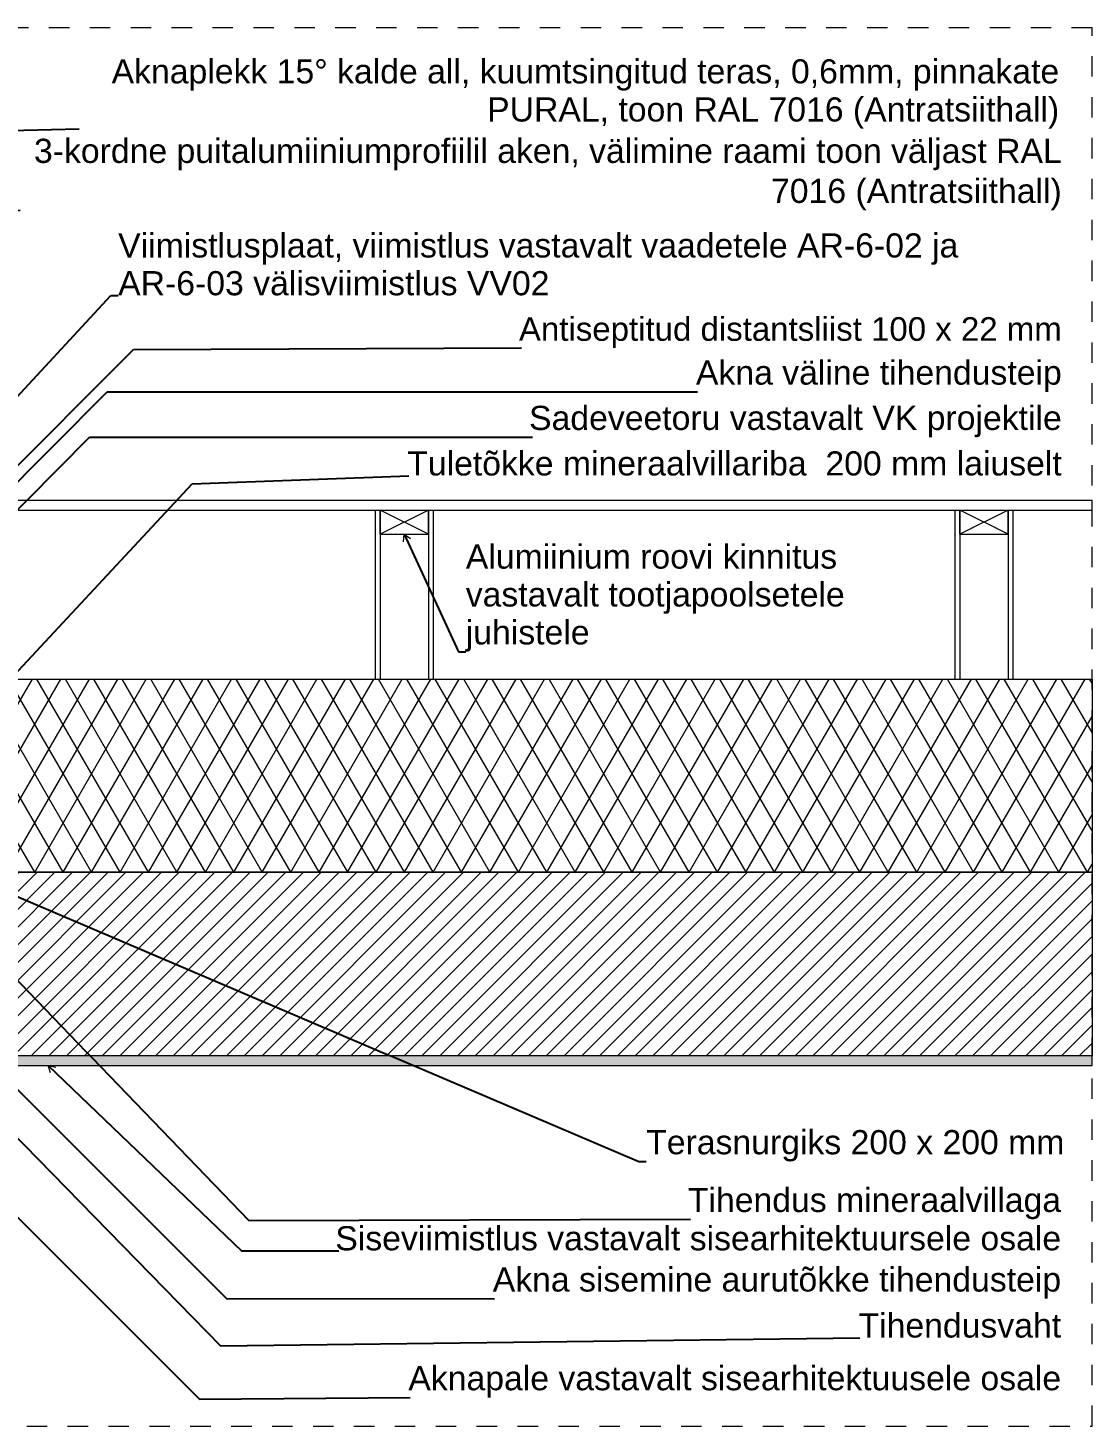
# Model space of a CAD drawing. Header units: millimetres. Extents: x 1894 to 3631, y -787 to 661.
# Drawn here: x 2530 to 3631, y -787 to 661 of the extents above; entities that cross this region are included whole.
import ezdxf

# ---------------------------------------------------------------- set-up
doc = ezdxf.new("R2010")
doc.units = ezdxf.units.MM
doc.header["$MEASUREMENT"] = 0
doc.linetypes.add('Dashed', pattern=[42.333333333324, 21.166666666662, -21.166666666662])
doc.linetypes.add('Wipeout_Contour', pattern=[1000, 0, -1000])
for name, color, linetype, lineweight in [('0_Pen_No__1', 7, 'Continuous', 13), ('2D Drafting - General_Pen_No__141', 7, 'Continuous', 20), ('Annotation - Label_Pen_No__2', 8, 'Continuous', 15), ('New_0_Pen_No__1', 7, 'Continuous', 13), ('New_2D Drafting - General_Pen_No__1', 7, 'Continuous', 13), ('Structural - Bearing_Pen_No__1', 7, 'Continuous', 13), ('Structural - Bearing_Pen_No__141', 7, 'Continuous', 20)]:
    doc.layers.add(name, color=color, linetype=linetype, lineweight=lineweight)
doc.layers.add('Structural - Bearing', color=7, linetype='Continuous')
doc.styles.add('GENERATED_STYLE_1', font='')
doc.styles.get('GENERATED_STYLE_1').set_extended_font_data('Arial')
doc.dimstyles.new('GENERATED_STYLE__4', dxfattribs={"dimtxt": 0.18, "dimasz": 7.6, "dimexe": 0.18, "dimexo": 0.0625, "dimgap": 0, "dimtad": 0, "dimtih": 1, "dimtoh": 1, "dimdec": 4, "dimzin": 0, "dimdsep": 46, "dimcen": 0.09, "dimadec": 0, "dimazin": 0, "dimtfac": 1, "dimtdec": 4, "dimtmove": 0, "dimatfit": 3, "dimldrblk": 'ARROWHEAD_14', "dimfxl": 0, "dimtolj": 1, "dimtzin": 0, "dimarcsym": 0})

# ---------------------------------------------------------------- blocks, each defined once
blk = doc.blocks.new('ARROWHEAD_14')
at = {"color": 0, "linetype": 'Continuous', "lineweight": 0}
blk.add_line((0, 0), (-1, 0), dxfattribs=at)
at = {"color": 0, "linetype": 'Continuous', "lineweight": 0, "flags": 128}
blk.add_lwpolyline([(-0.9093, 0.525), (0, 0), (-0.9093, -0.525)], dxfattribs=at)

msp = doc.modelspace()

# ---------------------------------------------------------------- linework, layer by layer
at = {"layer": '2D Drafting - General_Pen_No__141', "color": 7, "linetype": 'Continuous', "lineweight": 20, "flags": 128}
msp.add_lwpolyline([(2284.591663602084, 171.5576575715584), (2284.591663602084, 161.5576599096176), (3631.434839979933, 161.5576599096176), (3631.434743752617, 171.5576575715584), (3075.028294661118, 171.5576575715584)], close=True, dxfattribs=at)
at = {"layer": 'New_0_Pen_No__1', "color": 7, "linetype": 'Dashed', "lineweight": 13}
msp.add_lwpolyline([(1893.929067354182, -786.7444491582788), (3631.435363077312, -786.7444491582788)], dxfattribs=at)
at = {"layer": 'New_2D Drafting - General_Pen_No__1', "color": 7, "linetype": 'Continuous', "lineweight": 13}
for p, q in [((2889.591663602098, 161.5576477651492), (2889.592088651012, -13.43927149400298)), ((2944.591663602083, 161.5576599096176), (2894.591663602083, 136.5614730300568)), ((2944.591663602083, 136.5614730300568), (2894.591663602083, 161.5576599096176)), ((2894.591663602083, 136.5614730300568), (2894.591663602083, 161.5576599096176)), ((2894.591663602083, 161.5576599096176), (2894.592088650997, -13.43925934953451)), ((2944.591663602083, 136.5614730300568), (2944.591663602083, 161.5576599096176)), ((2944.591663602083, 161.5576599096176), (2944.592088650701, -13.43913790484983)), ((2949.591663602068, 161.5576720540861), (2949.592088650687, -13.43912576038136)), ((3489.591602885478, 161.5591051012179), (3489.592027934391, -13.43781415793422)), ((3494.591602885463, 161.5591172456864), (3494.592027934376, -13.43780201346575)), ((3544.591663602083, 161.5576599096176), (3494.591663602083, 136.5614730300568)), ((3544.591663602083, 136.5614730300568), (3494.591663602083, 161.5576599096176)), ((3494.591663602083, 136.5614730300568), (3494.591663602083, 161.5576599096176)), ((3544.591602885463, 161.5591172456864), (3544.592027934081, -13.43768056878107)), ((3544.591663602083, 136.5614730300568), (3544.591663602083, 161.5576599096176)), ((3549.591602885448, 161.5591293901549), (3549.592027934066, -13.4376684243126)), ((2894.591663602083, 136.5614730300568), (2944.591663602083, 136.5614730300568)), ((3494.591663602083, 136.5614730300568), (3544.591663602083, 136.5614730300568))]:
    msp.add_line(p, q, dxfattribs=at)

# ---------------------------------------------------------------- texts
at = {"layer": 'Annotation - Label_Pen_No__2', "color": 8, "linetype": 'Continuous', "lineweight": 15, "style": 'GENERATED_STYLE_1'}
for s, insert, char_height, width, attachment_point, rotation, line_spacing_factor in [('\\A1;{\\pqr;\\fArial|b0|i0|c0|p34;Aknaplekk 15° kalde all, kuumtsingitud teras, 0,6mm, pinnakate PURAL, toon RAL 7016 (Antratsiithall)}', (3597.450712309617, 556.2171159984396), 25.00000000000001, 1014.268512946376, 9, 359.9999718948046, 0.9463836382739468), ('\\A1;{\\pqr;\\fArial|b0|i0|c0|p34; \\fArial|b0|i0|c0|p34;3-kordne puitalumiiniumprofiilil aken, välimine raami toon väljast RAL 7016 (Antratsiithall)}', (3600.097142282089, 471.9065358586677), 25, 1078.009709816081, 9, 359.9999718948013, 0.9943764549787686), ('\\A1;{\\pql;\\fArial|b0|i0|c0|p34;Viimistlusplaat,\\fArial|b0|i0|c0|p34; \\fArial|b0|i0|c0|p34;viimistlus vastavalt vaadetele AR-6-02 ja AR-6-03 välisviimistlus VV02}', (2623.589022918413, 383.4999250895177), 25, 976.5081152398816, 7, 359.9999718948012, 0.9384331010948386), ('\\A1;{\\pql;\\fArial|b0|i0|c0|p34;Alumiinium roovi kinnitus vastavalt tootjapoolsetele juhistele}', (2983.36125251606, 14.88716865605044), 25, 492.4364189945973, 7, 0.0002867069440445383, 0.9414449753940518)]:
    msp.add_mtext(s, dxfattribs=dict(at, insert=insert, char_height=char_height, width=width, attachment_point=attachment_point, rotation=rotation, line_spacing_factor=line_spacing_factor))
for s, insert, char_height, attachment_point, rotation in [('\\A1;{\\pqr;\\fArial|b0|i0|c0|p34;Antiseptitud distantsliist 100 x 22 mm}', (3600.097084603519, 329.3686845365453), 24.44366232827674, 9, 2.8105199877746718e-05), ('\\A1;{\\pqr;\\fArial|b0|i0|c0|p34;Akna väline tihendusteip}', (3600.097089259495, 283.8136920050025), 25, 9, 359.99997189480257), ('\\A1;{\\pqr;\\fArial|b0|i0|c0|p34;Sadeveetoru vastavalt VK projektile}', (3600.097066238639, 236.882948238273), 25, 9, 359.99997189480257), ('\\A1;{\\pqr;\\fArial|b0|i0|c0|p34;Tuletõkke mineraalvillariba  200 mm laiuselt}', (3600.097046649887, 196.9489517268916), 25, 9, 359.99997189480257), ('\\A1;{\\pql;\\fArial|b0|i0|c0|p34;Terasnurgiks\\fArial|b0|i0|c0|p34; \\fArial|b0|i0|c0|p34;200 x 200 mm}', (3170.016260648463, -512.9206137507216), 25, 7, 0.0002867069440445383), ('\\A1;{\\pqr;\\fArial|b0|i0|c0|p34;Tihendus mineraalvillaga}', (3599.441464785577, -572.7107636843789), 25, 9, 359.99997189480274), ('\\A1;{\\pqr;\\fArial|b0|i0|c0|p34;Siseviimistlus vastavalt sisearhitektuursele osale}', (3599.441485475799, -605.2071674649886), 25, 9, 2.8105198193413547e-05), ('\\A1;{\\pqr;\\fArial|b0|i0|c0|p34;Akna sisemine aurutõkke tihendusteip}', (3599.441508861883, -655.0468898053375), 25, 9, 2.8105197790138864e-05), ('\\A1;{\\pqr;\\fArial|b0|i0|c0|p34;Tihendusvaht}', (3599.44144908011, -695.4830905876066), 25, 9, 359.99997189480257), ('\\A1;{\\pqr;\\fArial|b0|i0|c0|p34;A\\fArial|b0|i0|c0|p34;knapale vastavalt sisearhitektuusele osale}', (3599.441418790994, -757.2310469363789), 25, 9, 359.9999718948029)]:
    msp.add_mtext(s, dxfattribs=dict(at, insert=insert, char_height=char_height, attachment_point=attachment_point, rotation=rotation))

# ---------------------------------------------------------------- leaders
at = {"layer": 'Annotation - Label_Pen_No__2', "color": 8, "linetype": 'Continuous', "lineweight": 15, "annotation_type": 0, "has_hookline": 1, "hookline_direction": 0}
for points, text_width, horizontal_direction in [([(1947.271925510915, 20.52538778990781), (2480.556382081589, 553.8098443605805), (2583.182199363363, 556.2176135257436)], 978.3750000000006, (0.9999999999998797, -4.905281960849662e-07, 0)), ([(1949.918435607874, -34.44181071249481), (2435.514684623335, 467.4536585715675), (2522.087432466138, 471.9070646528882)], 1071.175, (0.9999999999998797, -4.905282538165635e-07, 0)), ([(2301.782625163561, 44.24646690848182), (2615.989022918414, 383.4999288175325), (2623.589022918413, 383.4999250895177)], 867.175, (0.9999999999998797, -4.905282555929203e-07, 0)), ([(2309.002708678689, -2.935093488343365), (2639.579563964854, 327.6417617978205), (3040.972752506584, 329.3684102702513)], 559.1243320970023, (0.9999999999998797, 4.905282747977683e-07, 0)), ([(2313.913885727112, -16.10756086291172), (2612.069823250294, 283.8138768483037), (3223.27208925954, 283.8138768483037)], 376.825, (0.9999999999998797, -4.905282325002814e-07, 0)), ([(2429.54562782524, 71.11762831797033), (2593.939875164723, 236.8832169373756), (3052.322066238705, 236.8832169373756)], 547.775, (0.9999999999998797, -4.905282325002814e-07, 0)), ([(2468.470412241153, -60.20633398144582), (2700.139512880422, 188.7893074671824), (2924.372046649968, 196.9492831890809)], 675.725, (0.9999999999998797, -4.90528231612103e-07, 0)), ([(2919.591663602083, 136.5614730300568), (2975.761252516155, 14.88713062580121), (2983.36125251606, 14.88716865605044)], 389.9, (0.9999999999874801, 5.003980161887459e-06, 0)), ([(2551.295718117605, -413.4418191283889), (2751.221568244318, -605.2075341103257), (2851.991485475889, -605.2075341103257)], 747.4499999999999, (0.9999999999998797, 4.905282454006088e-07, 0))]:
    msp.add_leader(points, dimstyle='GENERATED_STYLE__4', dxfattribs=dict(at, text_width=text_width, horizontal_direction=horizontal_direction))

# ---------------------------------------------------------------- wipeouts: each hides what was drawn before it
at = {"color": 254, "linetype": 'Wipeout_Contour', "lineweight": 0, "ltscale": 11969.29325808168}
msp.add_wipeout([(2316.5921033052778, -213.44182882098124), (3631.436984953838, -213.43850768769892), (3631.437425511068, -403.4385296172262), (2316.5926426238248, -403.44185075031737)], dxfattribs=at).dxf.layer = 'Structural - Bearing'

# ---------------------------------------------------------------- next in the draw order: hatches: boundary and pattern name
at = {"layer": '2D Drafting - General_Pen_No__141', "linetype": 'Continuous', "lineweight": 20}
h = msp.add_hatch(dxfattribs=at)
h.set_pattern_fill('Cut_Stone_0001', style=0, pattern_type=2)
h.set_pattern_definition([(44.99999999999999, (0, 35), (-11.13693180368812, 11.13693180368813), [0, -10.5, 0, -15.75]), (109.9999999999999, (35, 35), (14.80015877737807, 5.386817257379247), [0, -7.699999999999999, 0, -13.3])])
h.paths.add_polyline_path([(3631.437425511068, -403.4406272159866), (2316.592625089858, -403.4406272159866), (2317.387399990067, -413.4418191283889), (3631.437425511068, -413.4418191283889)])
at = {"layer": 'Structural - Bearing_Pen_No__1', "linetype": 'Continuous', "lineweight": 13}
h = msp.add_hatch(dxfattribs=at)
h.set_pattern_fill('Batt_Insulation_0001', style=0, pattern_type=2)
h.set_pattern_definition([(60.00010885639066, (2654.970441995396, -213.4398706613104), (-22.08368009483269, 12.74999999995904), []), (120.0001088563113, (2654.970441995396, -213.4398706613104), (22.0836154981737, 12.74999999995919), [])])
h.paths.add_polyline_path([(3631.436523911487, -13.43746963273246), (3631.436984951275, -213.437397074008), (2516.592232985, -213.4402212013092), (2516.591708353357, -13.44017747227444)])
h = msp.add_hatch(dxfattribs=at)
h.set_pattern_fill('Common_Brick_0001', style=0, pattern_type=2)
h.set_pattern_definition([(44.99999999999995, (2554.970561489866, -308.4412376721143), (-9.192387818248324, 9.192387818248323), [])])
h.paths.add_polyline_path([(2316.592103305278, -213.4418288209813), (3631.436984953838, -213.4385076876989), (3631.437425511068, -403.4385296172262), (2316.592642623825, -403.4418507503174)])

# ---------------------------------------------------------------- next in the draw order: linework, layer by layer
at = {"layer": '0_Pen_No__1', "color": 7, "linetype": 'Dashed', "lineweight": 13}
msp.add_lwpolyline([(3631.435363077312, -786.7444491582788), (3631.435363077312, 660.5946527785356), (1893.929067354182, 660.5946527785356), (1893.929067354182, -786.7444491582788)], dxfattribs=at)
at = {"layer": '2D Drafting - General_Pen_No__141', "color": 7, "linetype": 'Continuous', "lineweight": 20, "flags": 128}
msp.add_lwpolyline([(3631.437425511068, -403.4406272159866), (2316.592625089858, -403.4406272159866), (2317.387399990067, -413.4418191283889), (3631.437425511068, -413.4418191283889)], close=True, dxfattribs=at)
at = {"layer": 'Structural - Bearing_Pen_No__1', "color": 7, "linetype": 'Continuous', "lineweight": 13}
msp.add_line((2316.59218310188, -213.441820729079), (2793.348555167854, -213.4406165022497), dxfattribs=at)
at = {"layer": 'Structural - Bearing_Pen_No__1', "color": 7, "linetype": 'Continuous', "lineweight": 13, "flags": 128}
for points in [[(3631.436523911487, -13.43746963273246), (3631.436984951275, -213.437397074008), (2516.592232985, -213.4402212013092), (2516.591708353357, -13.44017747227444)], [(2316.592103305278, -213.4418288209813), (3631.436984953838, -213.4385076876989), (3631.437425511068, -403.4385296172262), (2316.592642623825, -403.4418507503174)]]:
    msp.add_lwpolyline(points, close=True, dxfattribs=at)
at = {"layer": 'Structural - Bearing_Pen_No__141', "color": 7, "linetype": 'Continuous', "lineweight": 20}
msp.add_lwpolyline([(2793.349018371615, -403.4406272159866), (2316.592650638818, -403.4418202295324)], dxfattribs=at)

# ---------------------------------------------------------------- next in the draw order: leaders
at = {"layer": 'Annotation - Label_Pen_No__2', "color": 8, "linetype": 'Continuous', "lineweight": 15, "annotation_type": 0, "has_hookline": 1, "hookline_direction": 0}
for points, text_width, horizontal_direction in [([(2304.907354500443, -102.7091929195991), (2758.724513878219, -574.0818655746963), (3215.816464785623, -572.7105755054871)], 383.6250000000001, (0.9999999999998797, -4.905282289475677e-07, 0)), ([(2459.973942366907, -213.4402371361539), (3162.416260648558, -512.9206517809708), (3170.016260648463, -512.9206137507216)], 429.4249999999999, (0.9999999999874801, 5.003980161887459e-06, 0)), ([(2314.023715583864, -232.9722492201763), (2735.86958405324, -654.8181176895531), (3013.166508861953, -655.0471773897805)], 586.2750000000001, (0.9999999999998797, 4.905282383621378e-07, 0)), ([(2310.700514339602, -275.4863537630198), (2729.609850859067, -703.6598924820805), (3391.041449080135, -695.4829883615232)], 208.4, (0.9999999999998797, -4.90528231612103e-07, 0)), ([(2305.548550084412, -356.8703135861276), (2707.67464599789, -758.9964094996058), (2925.901184416075, -757.2307165458824)], 673.5402343749998, (0.9999999999998797, -4.905282262830325e-07, 0))]:
    msp.add_leader(points, dimstyle='GENERATED_STYLE__4', dxfattribs=dict(at, text_width=text_width, horizontal_direction=horizontal_direction))

doc.saveas('drawing.dxf')
